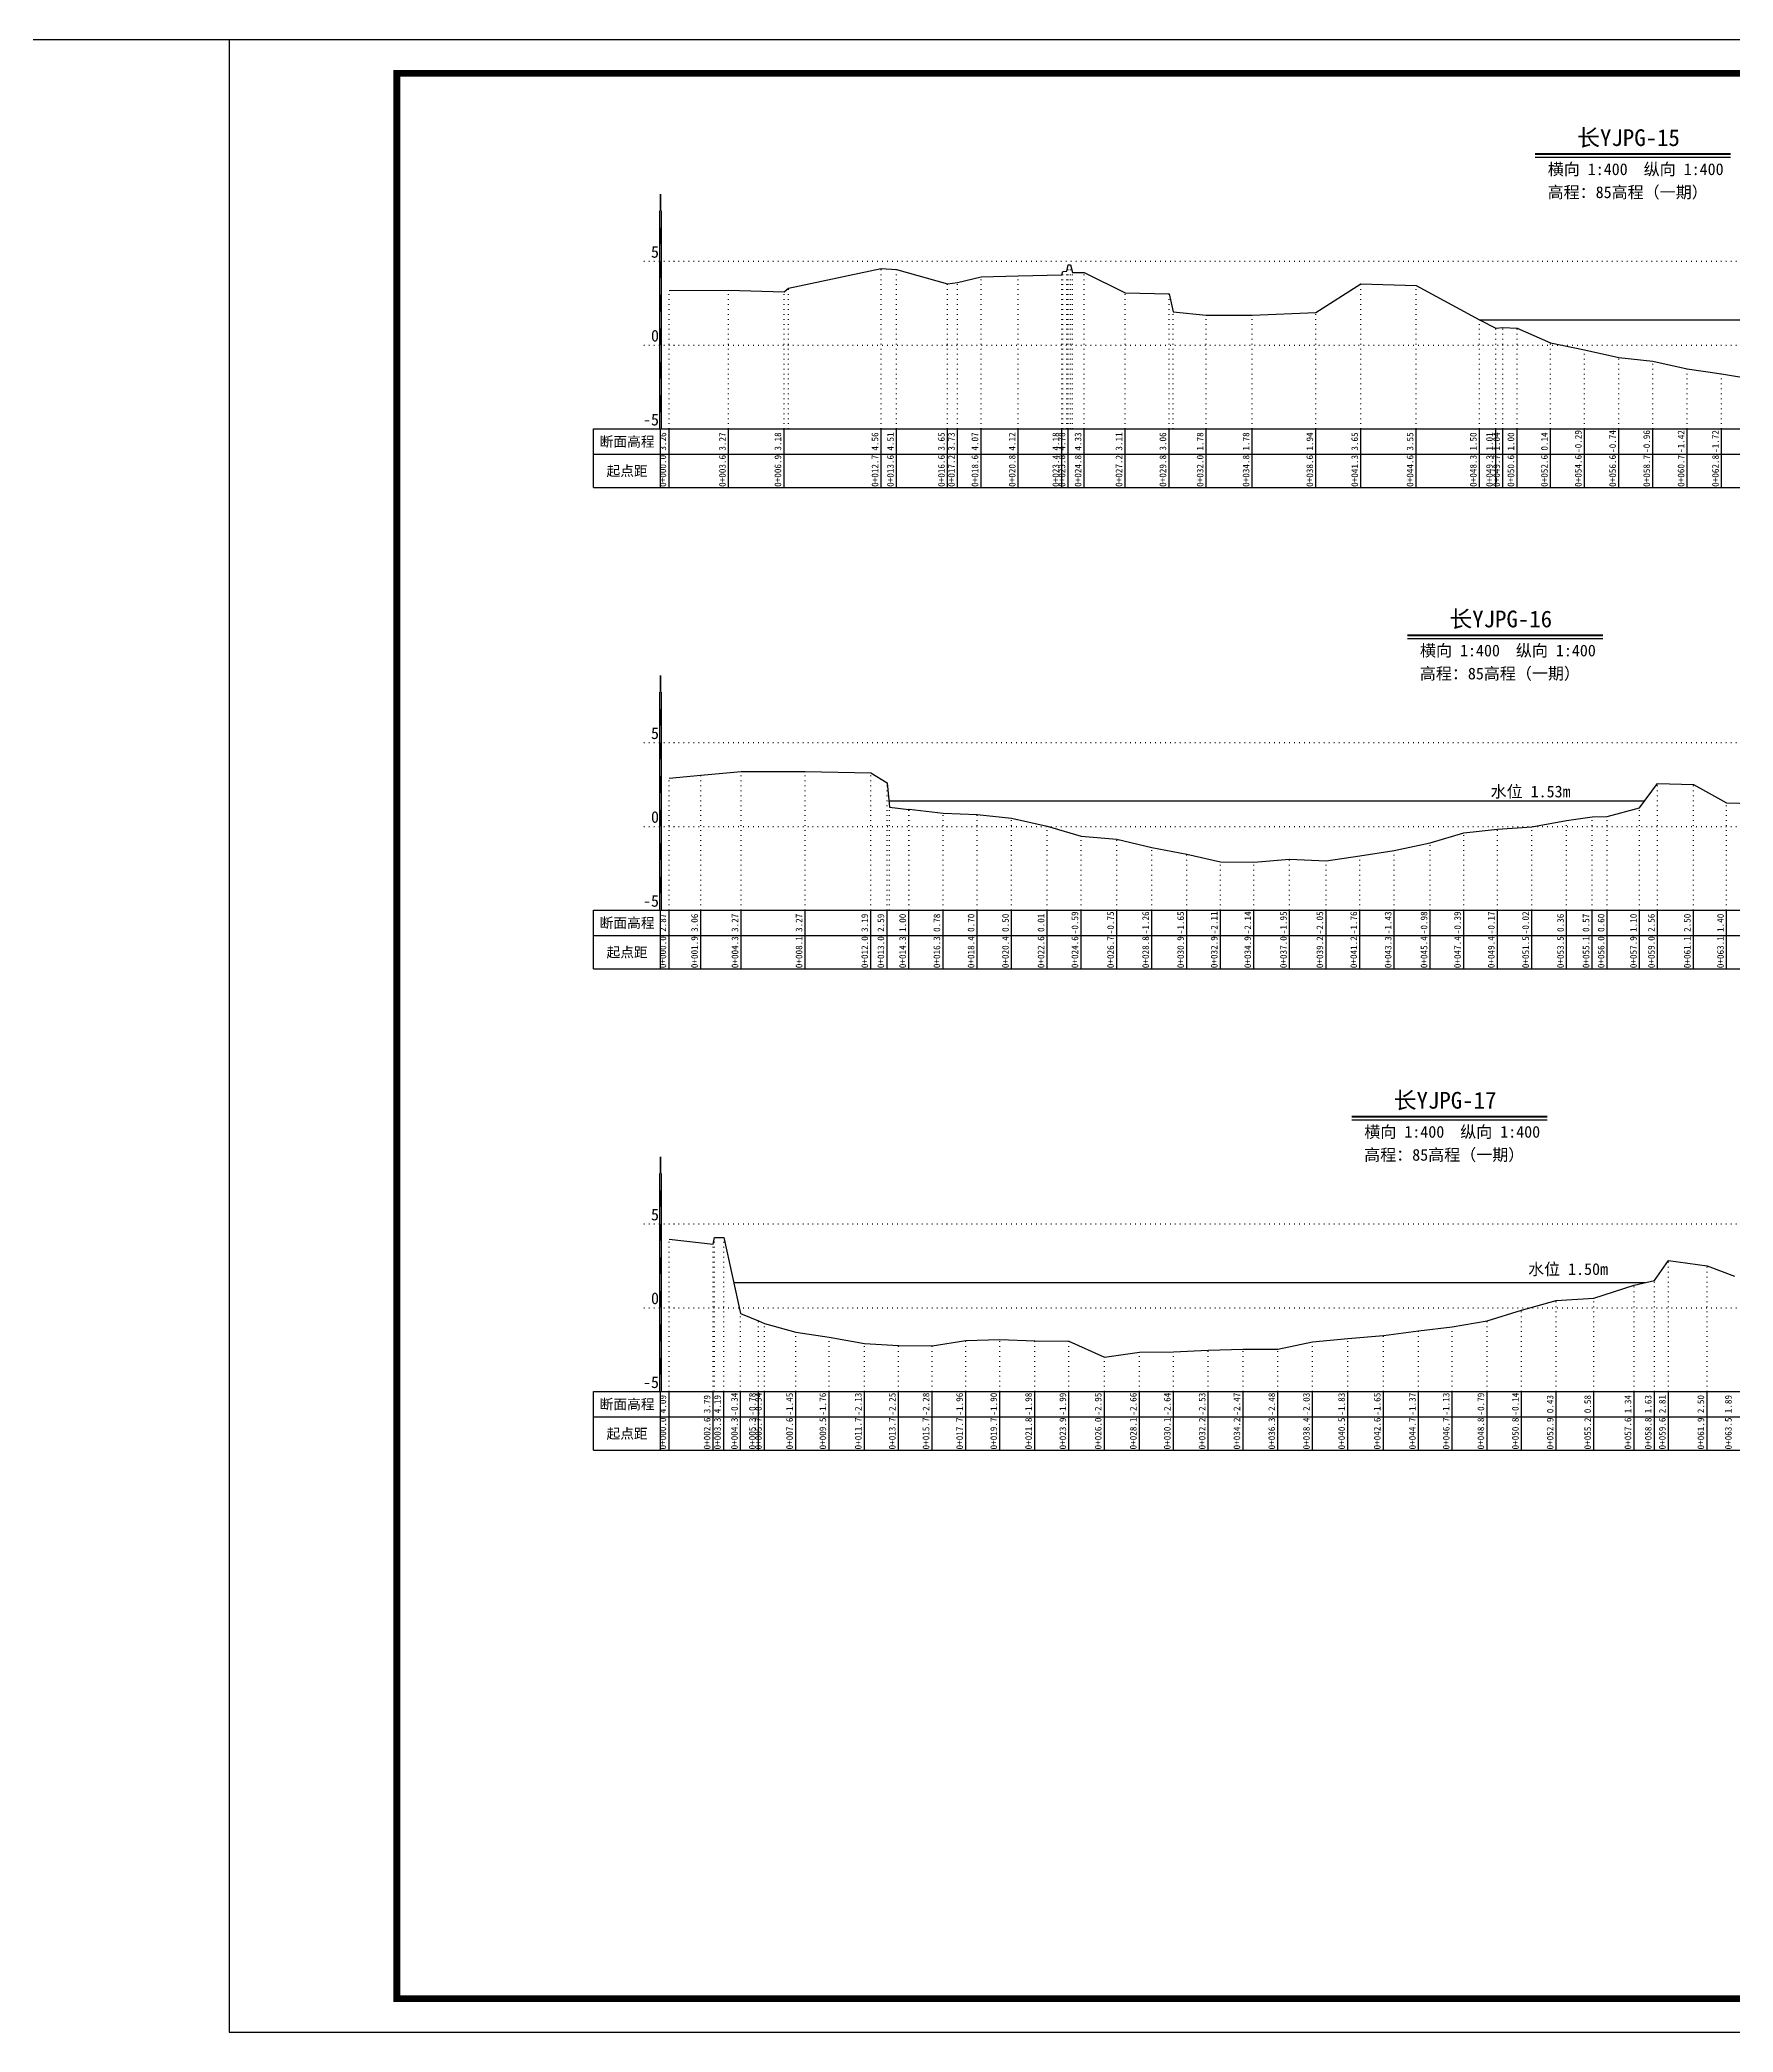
# Model space of a CAD drawing. Header units: millimetres. Extents: x 519117 to 522827, y 3371934 to 3372231.
# Drawn here: x 521438.3 to 521690.8, y 3371934.1 to 3372231.1 of the extents above; entities that cross this region are included whole.
import ezdxf
from ezdxf.enums import TextEntityAlignment as Align

# ---------------------------------------------------------------- set-up
doc = ezdxf.new("R2010")
doc.units = ezdxf.units.MM
doc.header["$LTSCALE"] = 0.4
doc.header["$MEASUREMENT"] = 0
doc.linetypes.add('X4', pattern=[1.6, 0, -1.6])
for name, color, linetype in [('DMX', 1, 'Continuous'), ('zdm1', 5, 'Continuous'), ('ZDMT5', 3, 'Continuous'), ('图框', 7, 'Continuous'), ('断面名称', 5, 'Continuous'), ('比例尺', 3, 'Continuous'), ('水位', 4, 'Continuous')]:
    doc.layers.add(name, color=color, linetype=linetype)
doc.styles.add('HDM', font='仿宋_GB2312.ttf')

msp = doc.modelspace()

# ---------------------------------------------------------------- linework, layer by layer
at = {"layer": 'DMX', "linetype": 'Continuous', "flags": 128}
for points in [[(521532.11, 3372193.72), (521540.98, 3372193.75), (521549.26, 3372193.52), (521549.93, 3372194.07), (521563.73, 3372196.97), (521566.03, 3372196.85), (521573.63, 3372194.7), (521575.13, 3372194.9), (521578.63, 3372195.75), (521584.18, 3372195.87), (521590.68, 3372196.02), (521590.81, 3372196.55), (521591.41, 3372196.57), (521591.61, 3372197.52), (521591.96, 3372197.52), (521592.26, 3372196.4), (521594.01, 3372196.4), (521600.11, 3372193.35), (521606.66, 3372193.22), (521607.28, 3372190.5), (521612.21, 3372190.02), (521619.06, 3372190.02), (521628.56, 3372190.42), (521635.26, 3372194.7), (521643.51, 3372194.45), (521652.93, 3372189.32), (521655.36, 3372188.1), (521656.41, 3372188.17), (521658.53, 3372188.07), (521663.53, 3372185.92), (521668.58, 3372184.85), (521673.71, 3372183.72), (521678.78, 3372183.17), (521683.91, 3372182.02), (521689.03, 3372181.27), (521694.13, 3372180.42)], [(521532.11, 3372120.98), (521536.83, 3372121.46), (521542.86, 3372121.98), (521552.41, 3372121.98), (521562.21, 3372121.78), (521564.61, 3372120.28), (521564.98, 3372116.68), (521567.86, 3372116.31), (521567.91, 3372116.36), (521572.96, 3372115.76), (521578.06, 3372115.56), (521583.18, 3372115.06), (521588.48, 3372113.83), (521593.53, 3372112.33), (521598.86, 3372111.93), (521604.08, 3372110.66), (521609.31, 3372109.68), (521614.31, 3372108.53), (521619.31, 3372108.46), (521624.63, 3372108.93), (521630.06, 3372108.68), (521635.11, 3372109.41), (521640.23, 3372110.23), (521645.58, 3372111.36), (521650.58, 3372112.83), (521655.61, 3372113.38), (521660.73, 3372113.76), (521665.93, 3372114.71), (521669.73, 3372115.23), (521671.98, 3372115.31), (521676.81, 3372116.56), (521679.48, 3372120.21), (521684.83, 3372120.06), (521689.78, 3372117.31), (521699.56, 3372117.06)], [(521532.11, 3372052.28), (521538.71, 3372051.53), (521538.91, 3372052.53), (521540.26, 3372052.53), (521542.78, 3372041.21), (521545.43, 3372040.11), (521546.36, 3372039.71), (521551.01, 3372038.43), (521555.96, 3372037.66), (521561.23, 3372036.73), (521566.31, 3372036.43), (521571.33, 3372036.36), (521576.36, 3372037.16), (521581.43, 3372037.31), (521586.63, 3372037.11), (521591.73, 3372037.08), (521597.01, 3372034.68), (521602.23, 3372035.41), (521607.31, 3372035.46), (521612.51, 3372035.73), (521617.68, 3372035.88), (521622.88, 3372035.86), (521628.06, 3372036.98), (521633.31, 3372037.48), (521638.61, 3372037.93), (521643.86, 3372038.63), (521648.88, 3372039.23), (521654.06, 3372040.08), (521659.21, 3372041.7), (521664.38, 3372043.13), (521669.98, 3372043.5), (521675.98, 3372045.4), (521679.01, 3372046.13), (521681.11, 3372049.08), (521686.86, 3372048.3), (521690.96, 3372046.78)]]:
    msp.add_lwpolyline(points, dxfattribs=at)
at = {"layer": 'zdm1', "linetype": 'Continuous'}
for p, q in [((521530.73, 3372173.06), (521530.73, 3372205.56)), ((521530.98, 3372173.06), (521530.98, 3372205.56)), ((521520.86, 3372164.31), (521520.86, 3372173.06)), ((521520.86, 3372173.06), (521532.11, 3372173.06)), ((521530.86, 3372164.31), (521530.86, 3372173.06)), ((521532.11, 3372173.06), (521820.78, 3372173.06)), ((521520.86, 3372169.31), (521820.78, 3372169.31)), ((521520.86, 3372164.31), (521820.78, 3372164.31)), ((521530.73, 3372101.31), (521530.73, 3372133.81)), ((521530.98, 3372101.31), (521530.98, 3372133.81)), ((521520.86, 3372092.56), (521520.86, 3372101.31)), ((521520.86, 3372101.31), (521532.11, 3372101.31)), ((521530.86, 3372092.56), (521530.86, 3372101.31)), ((521532.11, 3372101.31), (521782.68, 3372101.31)), ((521520.86, 3372097.56), (521782.68, 3372097.56)), ((521520.86, 3372092.56), (521782.68, 3372092.56)), ((521530.73, 3372029.56), (521530.73, 3372062.06)), ((521530.98, 3372029.56), (521530.98, 3372062.06)), ((521520.86, 3372020.81), (521520.86, 3372029.56)), ((521520.86, 3372029.56), (521532.11, 3372029.56)), ((521530.86, 3372020.81), (521530.86, 3372029.56)), ((521532.11, 3372029.56), (521766.08, 3372029.56)), ((521520.86, 3372025.81), (521766.08, 3372025.81)), ((521520.86, 3372020.81), (521766.08, 3372020.81))]:
    msp.add_line(p, q, dxfattribs=at)
at = {"layer": 'zdm1', "linetype": 'X4'}
for p, q in [((521528.36, 3372198.06), (521823.28, 3372198.06)), ((521528.36, 3372185.56), (521823.28, 3372185.56)), ((521528.36, 3372173.06), (521823.28, 3372173.06)), ((521528.36, 3372126.31), (521785.18, 3372126.31)), ((521528.36, 3372113.81), (521785.18, 3372113.81)), ((521528.36, 3372101.31), (521785.18, 3372101.31)), ((521528.36, 3372054.56), (521768.58, 3372054.56)), ((521528.36, 3372042.06), (521768.58, 3372042.06)), ((521528.36, 3372029.56), (521768.58, 3372029.56))]:
    msp.add_line(p, q, dxfattribs=at)
at = {"layer": 'zdm1', "linetype": 'Continuous', "flags": 128}
for points in [[(521530.86, 3372205.56, 0.25, 0.25, 0), (521530.86, 3372208.06, 0.25, 0.25, 0)], [(521530.86, 3372200.56, 0.25, 0.25, 0), (521530.86, 3372203.06, 0.25, 0.25, 0)], [(521530.86, 3372195.56, 0.25, 0.25, 0), (521530.86, 3372198.06, 0.25, 0.25, 0)], [(521530.86, 3372190.56, 0.25, 0.25, 0), (521530.86, 3372193.06, 0.25, 0.25, 0)], [(521530.86, 3372185.56, 0.25, 0.25, 0), (521530.86, 3372188.06, 0.25, 0.25, 0)], [(521530.86, 3372180.56, 0.25, 0.25, 0), (521530.86, 3372183.06, 0.25, 0.25, 0)], [(521530.86, 3372175.56, 0.25, 0.25, 0), (521530.86, 3372178.06, 0.25, 0.25, 0)], [(521530.86, 3372133.81, 0.25, 0.25, 0), (521530.86, 3372136.31, 0.25, 0.25, 0)], [(521530.86, 3372128.81, 0.25, 0.25, 0), (521530.86, 3372131.31, 0.25, 0.25, 0)], [(521530.86, 3372123.81, 0.25, 0.25, 0), (521530.86, 3372126.31, 0.25, 0.25, 0)], [(521530.86, 3372118.81, 0.25, 0.25, 0), (521530.86, 3372121.31, 0.25, 0.25, 0)], [(521530.86, 3372113.81, 0.25, 0.25, 0), (521530.86, 3372116.31, 0.25, 0.25, 0)], [(521530.86, 3372108.81, 0.25, 0.25, 0), (521530.86, 3372111.31, 0.25, 0.25, 0)], [(521530.86, 3372103.81, 0.25, 0.25, 0), (521530.86, 3372106.31, 0.25, 0.25, 0)], [(521530.86, 3372062.06, 0.25, 0.25, 0), (521530.86, 3372064.56, 0.25, 0.25, 0)], [(521530.86, 3372057.06, 0.25, 0.25, 0), (521530.86, 3372059.56, 0.25, 0.25, 0)], [(521530.86, 3372052.06, 0.25, 0.25, 0), (521530.86, 3372054.56, 0.25, 0.25, 0)], [(521530.86, 3372047.06, 0.25, 0.25, 0), (521530.86, 3372049.56, 0.25, 0.25, 0)], [(521530.86, 3372042.06, 0.25, 0.25, 0), (521530.86, 3372044.56, 0.25, 0.25, 0)], [(521530.86, 3372037.06, 0.25, 0.25, 0), (521530.86, 3372039.56, 0.25, 0.25, 0)], [(521530.86, 3372032.06, 0.25, 0.25, 0), (521530.86, 3372034.56, 0.25, 0.25, 0)]]:
    msp.add_lwpolyline(points, format="xyseb", dxfattribs=at)
at = {"layer": 'ZDMT5', "linetype": 'X4'}
for p, q in [((521591.61, 3372173.06), (521591.61, 3372197.52)), ((521591.96, 3372173.06), (521591.96, 3372197.52)), ((521563.73, 3372173.06), (521563.73, 3372196.97)), ((521566.03, 3372173.06), (521566.03, 3372196.85)), ((521573.63, 3372173.06), (521573.63, 3372194.7)), ((521575.13, 3372173.06), (521575.13, 3372194.9)), ((521578.63, 3372173.06), (521578.63, 3372195.75)), ((521584.18, 3372173.06), (521584.18, 3372195.87)), ((521590.68, 3372173.06), (521590.68, 3372196.02)), ((521590.81, 3372173.06), (521590.81, 3372196.55)), ((521591.41, 3372173.06), (521591.41, 3372196.57)), ((521592.26, 3372173.06), (521592.26, 3372196.4)), ((521594.01, 3372173.06), (521594.01, 3372196.4)), ((521635.26, 3372173.06), (521635.26, 3372194.7)), ((521643.51, 3372173.06), (521643.51, 3372194.45)), ((521532.11, 3372173.06), (521532.11, 3372193.72)), ((521540.98, 3372173.06), (521540.98, 3372193.75)), ((521549.26, 3372173.06), (521549.26, 3372193.52)), ((521549.93, 3372173.06), (521549.93, 3372194.07)), ((521600.11, 3372173.06), (521600.11, 3372193.35)), ((521606.66, 3372173.06), (521606.66, 3372193.22)), ((521607.28, 3372173.06), (521607.28, 3372190.5)), ((521612.21, 3372173.06), (521612.21, 3372190.02)), ((521619.06, 3372173.06), (521619.06, 3372190.02)), ((521628.56, 3372173.06), (521628.56, 3372190.42)), ((521652.93, 3372173.06), (521652.93, 3372189.32)), ((521655.36, 3372173.06), (521655.36, 3372188.1)), ((521656.41, 3372173.06), (521656.41, 3372188.17)), ((521658.53, 3372173.06), (521658.53, 3372188.07)), ((521663.53, 3372173.06), (521663.53, 3372185.92)), ((521668.58, 3372173.06), (521668.58, 3372184.85)), ((521673.71, 3372173.06), (521673.71, 3372183.72)), ((521678.78, 3372173.06), (521678.78, 3372183.17)), ((521683.91, 3372173.06), (521683.91, 3372182.02)), ((521689.03, 3372173.06), (521689.03, 3372181.27)), ((521532.11, 3372101.31), (521532.11, 3372120.98)), ((521536.83, 3372101.31), (521536.83, 3372121.46)), ((521542.86, 3372101.31), (521542.86, 3372121.98)), ((521552.41, 3372101.31), (521552.41, 3372121.98)), ((521562.21, 3372101.31), (521562.21, 3372121.78)), ((521564.61, 3372101.31), (521564.61, 3372120.28)), ((521679.48, 3372101.31), (521679.48, 3372120.21)), ((521684.83, 3372101.31), (521684.83, 3372120.06)), ((521689.78, 3372101.31), (521689.78, 3372117.31)), ((521564.98, 3372101.31), (521564.98, 3372116.68)), ((521567.86, 3372101.31), (521567.86, 3372116.31)), ((521567.91, 3372101.31), (521567.91, 3372116.36)), ((521572.96, 3372101.31), (521572.96, 3372115.76)), ((521578.06, 3372101.31), (521578.06, 3372115.56)), ((521583.18, 3372101.31), (521583.18, 3372115.06)), ((521665.93, 3372101.31), (521665.93, 3372114.71)), ((521669.73, 3372101.31), (521669.73, 3372115.23)), ((521671.98, 3372101.31), (521671.98, 3372115.31)), ((521676.81, 3372101.31), (521676.81, 3372116.56)), ((521588.48, 3372101.31), (521588.48, 3372113.83)), ((521593.53, 3372101.31), (521593.53, 3372112.33)), ((521598.86, 3372101.31), (521598.86, 3372111.93)), ((521645.58, 3372101.31), (521645.58, 3372111.36)), ((521650.58, 3372101.31), (521650.58, 3372112.83)), ((521655.61, 3372101.31), (521655.61, 3372113.38)), ((521660.73, 3372101.31), (521660.73, 3372113.76)), ((521604.08, 3372101.31), (521604.08, 3372110.66)), ((521609.31, 3372101.31), (521609.31, 3372109.68)), ((521614.31, 3372101.31), (521614.31, 3372108.53)), ((521619.31, 3372101.31), (521619.31, 3372108.46)), ((521624.63, 3372101.31), (521624.63, 3372108.93)), ((521630.06, 3372101.31), (521630.06, 3372108.68)), ((521635.11, 3372101.31), (521635.11, 3372109.41)), ((521640.23, 3372101.31), (521640.23, 3372110.23)), ((521532.11, 3372029.56), (521532.11, 3372052.28)), ((521538.91, 3372029.56), (521538.91, 3372052.53)), ((521540.26, 3372029.56), (521540.26, 3372052.53)), ((521538.71, 3372029.56), (521538.71, 3372051.53)), ((521681.11, 3372029.56), (521681.11, 3372049.08)), ((521679.01, 3372029.56), (521679.01, 3372046.13)), ((521686.86, 3372029.56), (521686.86, 3372048.3)), ((521664.38, 3372029.56), (521664.38, 3372043.13)), ((521669.98, 3372029.56), (521669.98, 3372043.5)), ((521675.98, 3372029.56), (521675.98, 3372045.4)), ((521542.78, 3372029.56), (521542.78, 3372041.21)), ((521545.43, 3372029.56), (521545.43, 3372040.11)), ((521654.06, 3372029.56), (521654.06, 3372040.08)), ((521659.21, 3372029.56), (521659.21, 3372041.7)), ((521546.36, 3372029.56), (521546.36, 3372039.71)), ((521551.01, 3372029.56), (521551.01, 3372038.43)), ((521555.96, 3372029.56), (521555.96, 3372037.66)), ((521576.36, 3372029.56), (521576.36, 3372037.16)), ((521581.43, 3372029.56), (521581.43, 3372037.31)), ((521586.63, 3372029.56), (521586.63, 3372037.11)), ((521591.73, 3372029.56), (521591.73, 3372037.08)), ((521633.31, 3372029.56), (521633.31, 3372037.48)), ((521638.61, 3372029.56), (521638.61, 3372037.93)), ((521643.86, 3372029.56), (521643.86, 3372038.63)), ((521648.88, 3372029.56), (521648.88, 3372039.23)), ((521561.23, 3372029.56), (521561.23, 3372036.73)), ((521566.31, 3372029.56), (521566.31, 3372036.43)), ((521571.33, 3372029.56), (521571.33, 3372036.36)), ((521597.01, 3372029.56), (521597.01, 3372034.68)), ((521602.23, 3372029.56), (521602.23, 3372035.41)), ((521607.31, 3372029.56), (521607.31, 3372035.46)), ((521612.51, 3372029.56), (521612.51, 3372035.73)), ((521617.68, 3372029.56), (521617.68, 3372035.88)), ((521622.88, 3372029.56), (521622.88, 3372035.86)), ((521628.06, 3372029.56), (521628.06, 3372036.98))]:
    msp.add_line(p, q, dxfattribs=at)
at = {"layer": 'ZDMT5', "linetype": 'Continuous'}
for p, q in [((521532.11, 3372164.31), (521532.11, 3372173.06)), ((521540.98, 3372164.31), (521540.98, 3372173.06)), ((521549.26, 3372164.31), (521549.26, 3372173.06)), ((521563.73, 3372164.31), (521563.73, 3372173.06)), ((521566.03, 3372164.31), (521566.03, 3372173.06)), ((521573.63, 3372164.31), (521573.63, 3372173.06)), ((521575.13, 3372164.31), (521575.13, 3372173.06)), ((521578.63, 3372164.31), (521578.63, 3372173.06)), ((521584.18, 3372164.31), (521584.18, 3372173.06)), ((521590.68, 3372164.31), (521590.68, 3372173.06)), ((521591.61, 3372164.31), (521591.61, 3372173.06)), ((521594.01, 3372164.31), (521594.01, 3372173.06)), ((521600.11, 3372164.31), (521600.11, 3372173.06)), ((521606.66, 3372164.31), (521606.66, 3372173.06)), ((521612.21, 3372164.31), (521612.21, 3372173.06)), ((521619.06, 3372164.31), (521619.06, 3372173.06)), ((521628.56, 3372164.31), (521628.56, 3372173.06)), ((521635.26, 3372164.31), (521635.26, 3372173.06)), ((521643.51, 3372164.31), (521643.51, 3372173.06)), ((521652.93, 3372164.31), (521652.93, 3372173.06)), ((521655.36, 3372164.31), (521655.36, 3372173.06)), ((521656.41, 3372164.31), (521656.41, 3372173.06)), ((521658.53, 3372164.31), (521658.53, 3372173.06)), ((521663.53, 3372164.31), (521663.53, 3372173.06)), ((521668.58, 3372164.31), (521668.58, 3372173.06)), ((521673.71, 3372164.31), (521673.71, 3372173.06)), ((521678.78, 3372164.31), (521678.78, 3372173.06)), ((521683.91, 3372164.31), (521683.91, 3372173.06)), ((521689.03, 3372164.31), (521689.03, 3372173.06)), ((521532.11, 3372092.56), (521532.11, 3372101.31)), ((521536.83, 3372092.56), (521536.83, 3372101.31)), ((521542.86, 3372092.56), (521542.86, 3372101.31)), ((521552.41, 3372092.56), (521552.41, 3372101.31)), ((521562.21, 3372092.56), (521562.21, 3372101.31)), ((521564.61, 3372092.56), (521564.61, 3372101.31)), ((521567.86, 3372092.56), (521567.86, 3372101.31)), ((521572.96, 3372092.56), (521572.96, 3372101.31)), ((521578.06, 3372092.56), (521578.06, 3372101.31)), ((521583.18, 3372092.56), (521583.18, 3372101.31)), ((521588.48, 3372092.56), (521588.48, 3372101.31)), ((521593.53, 3372092.56), (521593.53, 3372101.31)), ((521598.86, 3372092.56), (521598.86, 3372101.31)), ((521604.08, 3372092.56), (521604.08, 3372101.31)), ((521609.31, 3372092.56), (521609.31, 3372101.31)), ((521614.31, 3372092.56), (521614.31, 3372101.31)), ((521619.31, 3372092.56), (521619.31, 3372101.31)), ((521624.63, 3372092.56), (521624.63, 3372101.31)), ((521630.06, 3372092.56), (521630.06, 3372101.31)), ((521635.11, 3372092.56), (521635.11, 3372101.31)), ((521640.23, 3372092.56), (521640.23, 3372101.31)), ((521645.58, 3372092.56), (521645.58, 3372101.31)), ((521650.58, 3372092.56), (521650.58, 3372101.31)), ((521655.61, 3372092.56), (521655.61, 3372101.31)), ((521660.73, 3372092.56), (521660.73, 3372101.31)), ((521665.93, 3372092.56), (521665.93, 3372101.31)), ((521669.73, 3372092.56), (521669.73, 3372101.31)), ((521671.98, 3372092.56), (521671.98, 3372101.31)), ((521676.81, 3372092.56), (521676.81, 3372101.31)), ((521679.48, 3372092.56), (521679.48, 3372101.31)), ((521684.83, 3372092.56), (521684.83, 3372101.31)), ((521689.78, 3372092.56), (521689.78, 3372101.31)), ((521532.11, 3372020.81), (521532.11, 3372029.56)), ((521538.71, 3372020.81), (521538.71, 3372029.56)), ((521540.26, 3372020.81), (521540.26, 3372029.56)), ((521542.78, 3372020.81), (521542.78, 3372029.56)), ((521545.43, 3372020.81), (521545.43, 3372029.56)), ((521546.36, 3372020.81), (521546.36, 3372029.56)), ((521551.01, 3372020.81), (521551.01, 3372029.56)), ((521555.96, 3372020.81), (521555.96, 3372029.56)), ((521561.23, 3372020.81), (521561.23, 3372029.56)), ((521566.31, 3372020.81), (521566.31, 3372029.56)), ((521571.33, 3372020.81), (521571.33, 3372029.56)), ((521576.36, 3372020.81), (521576.36, 3372029.56)), ((521581.43, 3372020.81), (521581.43, 3372029.56)), ((521586.63, 3372020.81), (521586.63, 3372029.56)), ((521591.73, 3372020.81), (521591.73, 3372029.56)), ((521597.01, 3372020.81), (521597.01, 3372029.56)), ((521602.23, 3372020.81), (521602.23, 3372029.56)), ((521607.31, 3372020.81), (521607.31, 3372029.56)), ((521612.51, 3372020.81), (521612.51, 3372029.56)), ((521617.68, 3372020.81), (521617.68, 3372029.56)), ((521622.88, 3372020.81), (521622.88, 3372029.56)), ((521628.06, 3372020.81), (521628.06, 3372029.56)), ((521633.31, 3372020.81), (521633.31, 3372029.56)), ((521638.61, 3372020.81), (521638.61, 3372029.56)), ((521643.86, 3372020.81), (521643.86, 3372029.56)), ((521648.88, 3372020.81), (521648.88, 3372029.56)), ((521654.06, 3372020.81), (521654.06, 3372029.56)), ((521659.21, 3372020.81), (521659.21, 3372029.56)), ((521664.38, 3372020.81), (521664.38, 3372029.56)), ((521669.98, 3372020.81), (521669.98, 3372029.56)), ((521675.98, 3372020.81), (521675.98, 3372029.56)), ((521679.01, 3372020.81), (521679.01, 3372029.56)), ((521681.11, 3372020.81), (521681.11, 3372029.56)), ((521686.86, 3372020.81), (521686.86, 3372029.56))]:
    msp.add_line(p, q, dxfattribs=at)
at = {"layer": '图框', "flags": 128}
msp.add_lwpolyline([(521466.53, 3371934.06), (521886.53, 3371934.06), (521886.53, 3372231.06), (521466.53, 3372231.06)], close=True, dxfattribs=at)
at = {"layer": '图框', "const_width": 1, "flags": 128}
msp.add_lwpolyline([(521491.53, 3371939.06), (521881.53, 3371939.06), (521881.53, 3372226.06), (521491.53, 3372226.06)], close=True, dxfattribs=at)
at = {"layer": '比例尺', "linetype": 'Continuous'}
msp.add_line((521466.53, 3372231.06), (521416.53, 3372231.06), dxfattribs=at)
at = {"layer": '比例尺', "color": 3, "linetype": 'Continuous', "lineweight": 40}
for p, q in [((521661.26, 3372214.05), (521690.38, 3372214.05)), ((521642.21, 3372142.3), (521671.33, 3372142.3)), ((521633.91, 3372070.55), (521663.03, 3372070.55))]:
    msp.add_line(p, q, dxfattribs=at)
at = {"layer": '比例尺', "color": 3, "linetype": 'Continuous'}
for p, q in [((521661.26, 3372213.55), (521690.38, 3372213.55)), ((521642.21, 3372141.8), (521671.33, 3372141.8)), ((521633.91, 3372070.05), (521663.03, 3372070.05))]:
    msp.add_line(p, q, dxfattribs=at)
at = {"layer": '水位', "color": 6, "linetype": 'Continuous', "flags": 128}
for points in [[(521652.89, 3372189.34), (521652.93, 3372189.34), (521655.36, 3372189.34), (521656.41, 3372189.34), (521658.53, 3372189.34), (521663.53, 3372189.34), (521668.58, 3372189.34), (521673.71, 3372189.34), (521678.78, 3372189.34), (521683.91, 3372189.34), (521689.03, 3372189.34), (521694.13, 3372189.34)], [(521564.88, 3372117.63), (521564.98, 3372117.63), (521567.86, 3372117.63), (521567.91, 3372117.63), (521572.96, 3372117.63), (521578.06, 3372117.63), (521583.18, 3372117.63), (521588.48, 3372117.63), (521593.53, 3372117.63), (521598.86, 3372117.63), (521604.08, 3372117.63), (521609.31, 3372117.63), (521614.31, 3372117.63), (521619.31, 3372117.63), (521624.63, 3372117.63), (521630.06, 3372117.63), (521635.11, 3372117.63), (521640.23, 3372117.63), (521645.58, 3372117.63), (521650.58, 3372117.63), (521655.61, 3372117.63), (521660.73, 3372117.63), (521665.93, 3372117.63), (521669.73, 3372117.63), (521671.98, 3372117.63), (521676.81, 3372117.63), (521677.6, 3372117.63)], [(521541.76, 3372045.8), (521542.78, 3372045.8), (521545.43, 3372045.8), (521546.36, 3372045.8), (521551.01, 3372045.8), (521555.96, 3372045.8), (521561.23, 3372045.8), (521566.31, 3372045.8), (521571.33, 3372045.8), (521576.36, 3372045.8), (521581.43, 3372045.8), (521586.63, 3372045.8), (521591.73, 3372045.8), (521597.01, 3372045.8), (521602.23, 3372045.8), (521607.31, 3372045.8), (521612.51, 3372045.8), (521617.68, 3372045.8), (521622.88, 3372045.8), (521628.06, 3372045.8), (521633.31, 3372045.8), (521638.61, 3372045.8), (521643.86, 3372045.8), (521648.88, 3372045.8), (521654.06, 3372045.8), (521659.21, 3372045.8), (521664.38, 3372045.8), (521669.98, 3372045.8), (521675.98, 3372045.8), (521677.65, 3372045.8)]]:
    msp.add_lwpolyline(points, dxfattribs=at)

# ---------------------------------------------------------------- texts
at = {"layer": 'zdm1', "linetype": 'Continuous', "style": 'HDM'}
for s, p in [('5', (521530.61, 3372198.06)), ('0', (521530.61, 3372185.56)), ('-5', (521530.61, 3372173.06)), ('5', (521530.61, 3372126.31)), ('0', (521530.61, 3372113.81)), ('-5', (521530.61, 3372101.31)), ('5', (521530.61, 3372054.56)), ('0', (521530.61, 3372042.06)), ('-5', (521530.61, 3372029.56))]:
    msp.add_text(s, height=1.75, dxfattribs=at).set_placement(p, align=Align.BOTTOM_RIGHT)
for s, p in [('断面高程', (521525.86, 3372171.19)), ('起点距', (521525.86, 3372166.81)), ('断面高程', (521525.86, 3372099.44)), ('起点距', (521525.86, 3372095.06)), ('断面高程', (521525.86, 3372027.69)), ('起点距', (521525.86, 3372023.31))]:
    msp.add_text(s, height=1.5, dxfattribs=at).set_placement(p, align=Align.MIDDLE)
at = {"layer": 'ZDMT5', "linetype": 'Continuous', "style": 'HDM'}
for s, p in [('3.26', (521531.98, 3372171.19)), ('3.27', (521540.86, 3372171.19)), ('3.18', (521549.13, 3372171.19)), ('4.56', (521563.61, 3372171.19)), ('4.51', (521565.91, 3372171.19)), ('3.65', (521573.51, 3372171.19)), ('3.73', (521575.01, 3372171.19)), ('4.07', (521578.51, 3372171.19)), ('4.12', (521584.06, 3372171.19)), ('4.18', (521590.56, 3372171.19)), ('4.78', (521591.48, 3372171.19)), ('4.33', (521593.88, 3372171.19)), ('3.11', (521599.98, 3372171.19)), ('3.06', (521606.53, 3372171.19)), ('1.78', (521612.08, 3372171.19)), ('1.78', (521618.93, 3372171.19)), ('1.94', (521628.43, 3372171.19)), ('3.65', (521635.13, 3372171.19)), ('3.55', (521643.38, 3372171.19)), ('1.50', (521652.81, 3372171.19)), ('1.01', (521655.23, 3372171.19)), ('1.04', (521656.28, 3372171.19)), ('1.00', (521658.41, 3372171.19)), ('0.14', (521663.41, 3372171.19)), ('-0.29', (521668.46, 3372171.19)), ('-0.74', (521673.58, 3372171.19)), ('-0.96', (521678.66, 3372171.19)), ('-1.42', (521683.78, 3372171.19)), ('-1.72', (521688.91, 3372171.19)), ('0+000.0', (521531.98, 3372166.81)), ('0+003.6', (521540.86, 3372166.81)), ('0+006.9', (521549.13, 3372166.81)), ('0+012.7', (521563.61, 3372166.81)), ('0+013.6', (521565.91, 3372166.81)), ('0+016.6', (521573.51, 3372166.81)), ('0+017.2', (521575.01, 3372166.81)), ('0+018.6', (521578.51, 3372166.81)), ('0+020.8', (521584.06, 3372166.81)), ('0+023.4', (521590.56, 3372166.81)), ('0+023.8', (521591.48, 3372166.81)), ('0+024.8', (521593.88, 3372166.81)), ('0+027.2', (521599.98, 3372166.81)), ('0+029.8', (521606.53, 3372166.81)), ('0+032.0', (521612.08, 3372166.81)), ('0+034.8', (521618.93, 3372166.81)), ('0+038.6', (521628.43, 3372166.81)), ('0+041.3', (521635.13, 3372166.81)), ('0+044.6', (521643.38, 3372166.81)), ('0+048.3', (521652.81, 3372166.81)), ('0+049.3', (521655.23, 3372166.81)), ('0+049.7', (521656.28, 3372166.81)), ('0+050.6', (521658.41, 3372166.81)), ('0+052.6', (521663.41, 3372166.81)), ('0+054.6', (521668.46, 3372166.81)), ('0+056.6', (521673.58, 3372166.81)), ('0+058.7', (521678.66, 3372166.81)), ('0+060.7', (521683.78, 3372166.81)), ('0+062.8', (521688.91, 3372166.81)), ('2.87', (521531.98, 3372099.44)), ('3.06', (521536.71, 3372099.44)), ('3.27', (521542.73, 3372099.44)), ('3.27', (521552.28, 3372099.44)), ('3.19', (521562.08, 3372099.44)), ('2.59', (521564.48, 3372099.44)), ('1.00', (521567.73, 3372099.44)), ('0.78', (521572.83, 3372099.44)), ('0.70', (521577.93, 3372099.44)), ('0.50', (521583.06, 3372099.44)), ('0.01', (521588.36, 3372099.44)), ('-0.59', (521593.41, 3372099.44)), ('-0.75', (521598.73, 3372099.44)), ('-1.26', (521603.96, 3372099.44)), ('-1.65', (521609.18, 3372099.44)), ('-2.11', (521614.18, 3372099.44)), ('-2.14', (521619.18, 3372099.44)), ('-1.95', (521624.51, 3372099.44)), ('-2.05', (521629.93, 3372099.44)), ('-1.76', (521634.98, 3372099.44)), ('-1.43', (521640.11, 3372099.44)), ('-0.98', (521645.46, 3372099.44)), ('-0.39', (521650.46, 3372099.44)), ('-0.17', (521655.48, 3372099.44)), ('-0.02', (521660.61, 3372099.44)), ('0.36', (521665.81, 3372099.44)), ('0.57', (521669.61, 3372099.44)), ('0.60', (521671.86, 3372099.44)), ('1.10', (521676.68, 3372099.44)), ('2.56', (521679.36, 3372099.44)), ('2.50', (521684.71, 3372099.44)), ('1.40', (521689.66, 3372099.44)), ('0+000.0', (521531.98, 3372095.06)), ('0+001.9', (521536.71, 3372095.06)), ('0+004.3', (521542.73, 3372095.06)), ('0+008.1', (521552.28, 3372095.06)), ('0+012.0', (521562.08, 3372095.06)), ('0+013.0', (521564.48, 3372095.06)), ('0+014.3', (521567.73, 3372095.06)), ('0+016.3', (521572.83, 3372095.06)), ('0+018.4', (521577.93, 3372095.06)), ('0+020.4', (521583.06, 3372095.06)), ('0+022.6', (521588.36, 3372095.06)), ('0+024.6', (521593.41, 3372095.06)), ('0+026.7', (521598.73, 3372095.06)), ('0+028.8', (521603.96, 3372095.06)), ('0+030.9', (521609.18, 3372095.06)), ('0+032.9', (521614.18, 3372095.06)), ('0+034.9', (521619.18, 3372095.06)), ('0+037.0', (521624.51, 3372095.06)), ('0+039.2', (521629.93, 3372095.06)), ('0+041.2', (521634.98, 3372095.06)), ('0+043.3', (521640.11, 3372095.06)), ('0+045.4', (521645.46, 3372095.06)), ('0+047.4', (521650.46, 3372095.06)), ('0+049.4', (521655.48, 3372095.06)), ('0+051.5', (521660.61, 3372095.06)), ('0+053.5', (521665.81, 3372095.06)), ('0+055.1', (521669.61, 3372095.06)), ('0+056.0', (521671.86, 3372095.06)), ('0+057.9', (521676.68, 3372095.06)), ('0+059.0', (521679.36, 3372095.06)), ('0+061.1', (521684.71, 3372095.06)), ('0+063.1', (521689.66, 3372095.06)), ('4.09', (521531.98, 3372027.69)), ('3.79', (521538.58, 3372027.69)), ('4.19', (521540.13, 3372027.69)), ('-0.34', (521542.66, 3372027.69)), ('-0.78', (521545.31, 3372027.69)), ('-0.94', (521546.23, 3372027.69)), ('-1.45', (521550.88, 3372027.69)), ('-1.76', (521555.83, 3372027.69)), ('-2.13', (521561.11, 3372027.69)), ('-2.25', (521566.18, 3372027.69)), ('-2.28', (521571.21, 3372027.69)), ('-1.96', (521576.23, 3372027.69)), ('-1.90', (521581.31, 3372027.69)), ('-1.98', (521586.51, 3372027.69)), ('-1.99', (521591.61, 3372027.69)), ('-2.95', (521596.88, 3372027.69)), ('-2.66', (521602.11, 3372027.69)), ('-2.64', (521607.18, 3372027.69)), ('-2.53', (521612.38, 3372027.69)), ('-2.47', (521617.56, 3372027.69)), ('-2.48', (521622.76, 3372027.69)), ('-2.03', (521627.93, 3372027.69)), ('-1.83', (521633.18, 3372027.69)), ('-1.65', (521638.48, 3372027.69)), ('-1.37', (521643.73, 3372027.69)), ('-1.13', (521648.76, 3372027.69)), ('-0.79', (521653.93, 3372027.69)), ('-0.14', (521659.08, 3372027.69)), ('0.43', (521664.26, 3372027.69)), ('0.58', (521669.86, 3372027.69)), ('1.34', (521675.86, 3372027.69)), ('1.63', (521678.88, 3372027.69)), ('2.81', (521680.98, 3372027.69)), ('2.50', (521686.73, 3372027.69)), ('1.89', (521690.83, 3372027.69)), ('0+000.0', (521531.98, 3372023.31)), ('0+002.6', (521538.58, 3372023.31)), ('0+003.3', (521540.13, 3372023.31)), ('0+004.3', (521542.66, 3372023.31)), ('0+005.3', (521545.31, 3372023.31)), ('0+005.7', (521546.23, 3372023.31)), ('0+007.6', (521550.88, 3372023.31)), ('0+009.5', (521555.83, 3372023.31)), ('0+011.7', (521561.11, 3372023.31)), ('0+013.7', (521566.18, 3372023.31)), ('0+015.7', (521571.21, 3372023.31)), ('0+017.7', (521576.23, 3372023.31)), ('0+019.7', (521581.31, 3372023.31)), ('0+021.8', (521586.51, 3372023.31)), ('0+023.9', (521591.61, 3372023.31)), ('0+026.0', (521596.88, 3372023.31)), ('0+028.1', (521602.11, 3372023.31)), ('0+030.1', (521607.18, 3372023.31)), ('0+032.2', (521612.38, 3372023.31)), ('0+034.2', (521617.56, 3372023.31)), ('0+036.3', (521622.76, 3372023.31)), ('0+038.4', (521627.93, 3372023.31)), ('0+040.5', (521633.18, 3372023.31)), ('0+042.6', (521638.48, 3372023.31)), ('0+044.7', (521643.73, 3372023.31)), ('0+046.7', (521648.76, 3372023.31)), ('0+048.8', (521653.93, 3372023.31)), ('0+050.8', (521659.08, 3372023.31)), ('0+052.9', (521664.26, 3372023.31)), ('0+055.2', (521669.86, 3372023.31)), ('0+057.6', (521675.86, 3372023.31)), ('0+058.8', (521678.88, 3372023.31)), ('0+059.6', (521680.98, 3372023.31)), ('0+061.9', (521686.73, 3372023.31)), ('0+063.5', (521690.83, 3372023.31))]:
    msp.add_text(s, height=1, rotation=90, dxfattribs=at).set_placement(p, align=Align.BOTTOM_CENTER)
at = {"layer": '断面名称', "color": 5, "linetype": 'Continuous', "style": 'HDM'}
for s, p in [('长YJPG-15', (521675.15, 3372216.53)), ('长YJPG-16', (521656.1, 3372144.78)), ('长YJPG-17', (521647.8, 3372073.03))]:
    msp.add_text(s, height=2.5, dxfattribs=at).set_placement(p, align=Align.MIDDLE)
at = {"layer": '比例尺', "color": 3, "linetype": 'Continuous', "style": 'HDM'}
for s, p in [('横向 1:400  纵向 1:400', (521689.33, 3372210.38)), ('高程：85高程（一期）', (521686.96, 3372206.95)), ('横向 1:400  纵向 1:400', (521670.28, 3372138.63)), ('高程：85高程（一期）', (521667.91, 3372135.2)), ('横向 1:400  纵向 1:400', (521661.98, 3372066.88)), ('高程：85高程（一期）', (521659.61, 3372063.45))]:
    msp.add_text(s, height=1.75, dxfattribs=at).set_placement(p, align=Align.BOTTOM_RIGHT)
at = {"layer": '水位', "color": 6, "style": 'HDM'}
for s, p in [('水位 1.53m ', (521661.15, 3372119.05)), ('水位 1.50m ', (521666.74, 3372047.86))]:
    msp.add_text(s, height=1.75, dxfattribs=at).set_placement(p, align=Align.MIDDLE)

doc.saveas('drawing.dxf')
